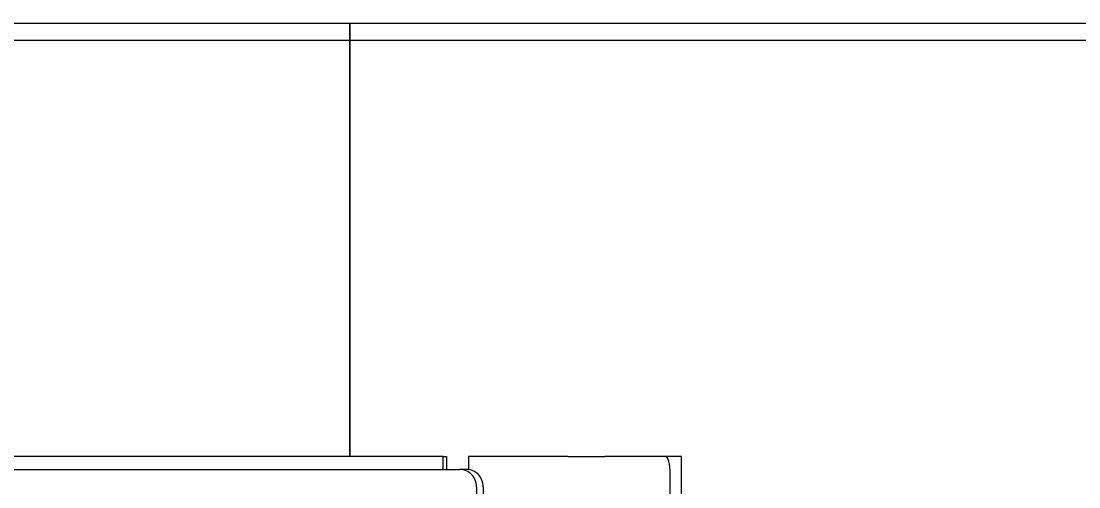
# Model space of a CAD drawing. Header units: inches. Extents: x 17 to 469, y 7 to 301.
# Drawn here: x 356.44 to 371.71, y 122.59 to 129.31 of the extents above; entities that cross this region are included whole.
import ezdxf

# ---------------------------------------------------------------- set-up
doc = ezdxf.new("R2010")
doc.units = ezdxf.units.IN
doc.header["$LTSCALE"] = 14
doc.header["$MEASUREMENT"] = 0
doc.layers.add('Dimension (ANSI)', color=7, linetype='Continuous', lineweight=25)
doc.layers.add('Visible (ANSI)', color=7, linetype='Continuous', lineweight=50)
doc.styles.add('MEMCOR Medium', font='arial.ttf')
doc.dimstyles.new('Default (ANSI)', dxfattribs={"dimscale": 14, "dimtxt": 0.15, "dimasz": 0.098425, "dimexe": 0.125, "dimexo": 0.0625, "dimgap": 0.031496, "dimtad": 0, "dimtih": 1, "dimtoh": 1, "dimdec": 4, "dimrnd": 1e-08, "dimzin": 3, "dimdsep": 46, "dimlunit": 5, "dimtxsty": 'MEMCOR Medium', "dimcen": 0.09, "dimdle": 0.393701, "dimclrd": 256, "dimclre": 256, "dimclrt": 256, "dimadec": 0, "dimazin": 1, "dimtfac": 0.8, "dimtofl": 0, "dimtmove": 0, "dimatfit": 3, "dimfxl": 1, "dimfrac": 1, "dimtolj": 1, "dimtzin": 4, "dimlwd": -1, "dimlwe": -1, "dimarcsym": 0})

# ---------------------------------------------------------------- blocks, each defined once
blk = doc.blocks.new('*D18')
at = {"layer": 'Defpoints', "color": 0, "transparency": 16777216}
for p in [(360.768, 145.532), (302.851, 55.808), (347.261, 55.808)]:
    blk.add_point(p, dxfattribs=at)
at = {"layer": 'Dimension (ANSI)', "transparency": 16777216}
for p, q in [((359.893, 145.532), (301.101, 145.532)), ((302.851, 144.154), (302.851, 107.84)), ((302.851, 57.186), (302.851, 93.5)), ((346.386, 55.808), (301.101, 55.808))]:
    blk.add_line(p, q, dxfattribs=at)
for points in [[(302.622, 144.154), (303.081, 144.154), (302.851, 145.532)], [(302.622, 57.186), (303.081, 57.186), (302.851, 55.808)]]:
    blk.add_solid(points, dxfattribs=at)
at = {"layer": 'Dimension (ANSI)', "transparency": 16777216, "char_height": 2.1, "attachment_point": 5, "style": 'MEMCOR Medium'}
for s, insert in [('\\A1; \\fArial|b0|i0;\\H2.1000;89{\\H0.8x;\\S3#4;} in', (302.851, 102.827)), ('\\A1;[2279.0 mm]{\\P\\fArial|b0|i0;\\H2.1000;SHIPPING HEIGHT\\P\\fArial|b0|i0;\\H2.1000;REF.}', (302.851, 95.657))]:
    blk.add_mtext(s, dxfattribs=dict(at, insert=insert))

msp = doc.modelspace()

# ---------------------------------------------------------------- linework, layer by layer
at = {"layer": 'Visible (ANSI)', "linetype": 'Continuous', "lineweight": 18}
for p, q in [((376.41401, 129.2769), (344.00015, 129.2769)), ((361.18634, 129.0269), (361.18632, 129.2769)), ((361.18634, 129.2769), (361.18634, 123.0269)), ((361.18634, 123.0269), (361.18634, 129.2769)), ((361.18634, 129.2769), (361.18634, 129.0269)), ((361.18921, 129.2769), (361.18921, 123.0269)), ((361.18922, 123.0269), (361.18922, 129.2769)), ((361.18924, 129.2769), (361.18922, 129.0269)), ((361.18922, 129.0269), (361.18922, 129.2769)), ((361.18634, 129.0269), (344.69049, 129.0269)), ((376.41401, 129.0269), (361.18922, 129.0269)), ((361.18921, 128.3019), (361.18634, 128.3019)), ((361.18634, 127.8019), (361.18921, 127.8019)), ((362.53444, 123.0269), (350.17059, 123.0269)), ((362.53444, 122.8394), (362.53444, 123.0269)), ((362.53444, 123.0269), (362.58297, 123.0269)), ((362.58297, 123.0269), (362.58297, 122.8394)), ((362.90149, 123.0269), (362.90149, 122.83761)), ((364.3343, 123.0269), (362.90149, 123.0269)), ((364.3343, 123.0269), (364.87013, 123.0269)), ((365.75059, 123.0269), (364.87013, 123.0269)), ((365.97758, 123.0269), (365.75059, 123.0269)), ((365.97758, 122.33663), (365.97758, 123.0269)), ((349.7356, 122.8394), (362.7756, 122.8394)), ((362.87265, 122.8394), (362.7756, 122.8394)), ((365.8153, 122.35166), (365.8153, 122.7769)), ((363.01708, 122.5894), (363.01708, 115.0894)), ((363.11414, 122.5894), (363.11414, 115.0894))]:
    msp.add_line(p, q, dxfattribs=at)
for centre, ratio in [((365.75059, 122.7769), 0.25881905), ((362.7756, 122.5894), 0.96592583), ((362.87265, 122.5894), 0.96592583)]:
    msp.add_ellipse(centre, major_axis=(0, 0.25), ratio=ratio, start_param=4.71238898, end_param=6.28318531, dxfattribs=at)

# ---------------------------------------------------------------- dimensions: what is measured, and where the dimension line sits
at = {"layer": 'Dimension (ANSI)'}
dim = msp.add_linear_dim(base=(302.85138, 55.8079), p1=(360.76778, 145.5319), p2=(347.26083, 55.8079), angle=90, text=' \\fArial|b0|i0;\\H2.1000;<> in\\X[2279.0 mm]{\\P\\fArial|b0|i0;\\H2.1000;SHIPPING HEIGHT\\P\\fArial|b0|i0;\\H2.1000;REF.}', dimstyle='Default (ANSI)', override={"dimgap": 0.031496, "dimdec": 4, "dimpost": '', "dimtol": 0, "dimlim": 0, "dimtp": 0, "dimtm": 0, "dimtdec": 2, "dimatfit": 1}, dxfattribs=at)
dim.commit()
dim.dimension.update_dxf_attribs({"geometry": '*D18', "text_midpoint": (302.85138, 100.6699), "dimtype": 160})

doc.saveas('drawing.dxf')
